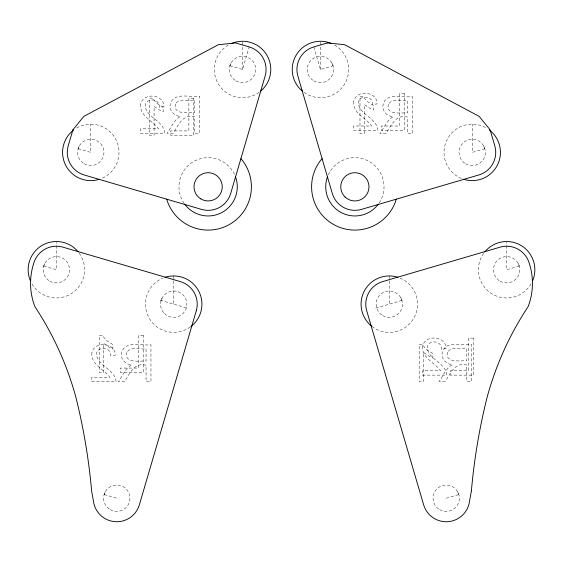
<?xml version="1.0" encoding="UTF-8"?>
<svg xmlns="http://www.w3.org/2000/svg" width="563" height="563" viewBox="0 0 563 563"><rect width="100%" height="100%" fill="white"/><g stroke="black" fill="none" stroke-linecap="round" stroke-linejoin="round"><path stroke-width="0.42" stroke-dasharray="2.81 2.11" d="M229.95 65.787L242.547 69.481L249.17 46.919M78.067 148.998L79.383 145.817M43.647 266.334L44.963 263.16M229.831 66.075L231.147 62.901M160.99 300.755L162.306 297.581M104.064 494.821L105.38 491.64M313.83 46.919L320.453 69.481L333.05 65.787M484.813 148.709L472.209 152.404L472.209 124.184M375.753 308.137L402.826 300.192M519.234 266.046L506.63 269.747L506.63 242.379M446.213 498.227L458.817 494.532M78.187 148.709L90.791 152.404L90.791 124.184M43.766 266.046L56.37 269.747L56.37 242.379M160.173 300.192L187.247 308.137M104.183 494.532L116.787 498.227M483.617 145.817L484.933 148.998M518.037 263.16L519.353 266.334M331.853 62.901L333.169 66.075M400.694 297.581L402.01 300.755M457.62 491.64L458.936 494.821M389.293 275.947L389.293 304.161M320.453 42.119L320.453 69.481M242.547 42.119L242.547 69.481M173.707 275.947L173.707 304.161M79.2 253.153A28.22 28.22 0 0 1 71.74 293.407A28.22 28.22 0 0 1 31.929 283.851M184.143 203.405A29.163 29.163 0 0 1 193.813 161.419A29.163 29.163 0 0 1 234.736 174.896M259.135 92.311A28.22 28.22 0 0 1 218.88 84.851A28.22 28.22 0 0 1 228.437 45.047M190.294 326.99A28.22 28.22 0 0 1 149.089 317.954A28.22 28.22 0 0 1 162.911 278.094M76.681 127.963A28.22 28.22 0 0 1 116.098 139.92A28.22 28.22 0 0 1 101.586 178.478M400.089 278.094A28.22 28.22 0 0 1 413.911 317.954A28.22 28.22 0 0 1 372.706 326.99M334.563 45.047A28.22 28.22 0 0 1 344.12 84.851A28.22 28.22 0 0 1 303.865 92.311M328.264 174.896A29.163 29.163 0 0 1 369.187 161.419A29.163 29.163 0 0 1 378.857 203.405M531.071 283.851A28.22 28.22 0 0 1 491.26 293.407A28.22 28.22 0 0 1 483.8 253.153M461.414 178.478A28.22 28.22 0 0 1 446.902 139.92A28.22 28.22 0 0 1 486.319 127.963M91.924 352.698C90.432 364.367 104.268 369.194 109.827 377.301L91.678 377.301L91.678 381.665L116.133 381.665C115.119 369.391 98.398 366.443 96.4 354.69C96.435 345.703 111.678 346.738 110.608 355.696L115.274 355.218C115.556 342.466 94.387 340.531 91.924 352.698M140.644 104.225C139.152 115.901 152.988 120.721 158.548 128.828L140.405 128.828L140.405 133.199L164.853 133.199C163.84 120.918 147.119 117.977 145.12 106.217C145.163 97.23 160.399 98.265 159.329 107.23L163.995 106.752C164.276 93.993 143.108 92.065 140.644 104.225M353.747 101.41C352.255 113.086 366.091 117.906 371.65 126.013L353.501 126.013L353.501 130.384L377.956 130.384C376.943 118.103 360.221 115.162 358.223 103.409C358.258 94.422 373.501 95.45 372.432 104.415L377.097 103.937C377.379 91.178 356.21 89.25 353.747 101.41M422.665 346.154C421.173 357.829 435.016 362.656 440.569 370.764L422.426 370.764L422.426 375.127L446.874 375.127C445.861 362.846 429.14 359.905 427.141 348.152C427.183 339.165 442.419 340.193 441.35 349.159L446.016 348.68C446.297 335.921 425.128 333.993 422.665 346.154M121.77 351.847C119.609 358.399 125.275 364.697 131.805 364.838C125.141 368.258 122.635 376.021 118.357 381.665L124.507 381.665C129.722 373.635 134.205 361.967 146.063 365.239L146.063 381.665L150.954 381.665L150.954 344.669C142.108 346.393 125.908 340.038 121.77 351.847M170.49 103.374C168.33 109.926 173.995 116.224 180.526 116.365C173.861 119.785 171.363 127.548 167.077 133.199L173.235 133.199C178.443 125.162 182.926 113.494 194.784 116.766L194.784 133.199L199.682 133.199L199.682 96.203C190.829 97.92 174.636 91.565 170.49 103.374M383.304 103.698C381.144 110.249 386.809 116.548 393.34 116.682C386.675 120.109 384.177 127.871 379.891 133.515L386.049 133.515C391.257 125.486 395.74 113.817 407.598 117.09L407.598 133.515L412.496 133.515L412.496 96.519C403.643 98.243 387.45 91.889 383.304 103.698M442.511 351.629C440.357 358.181 446.016 364.479 452.553 364.62C445.889 368.04 443.384 375.803 439.098 381.447L445.256 381.447C450.47 373.417 454.953 361.749 466.811 365.021L466.811 381.447L471.703 381.447L471.703 344.457C462.856 346.175 446.656 339.82 442.511 351.629M175.628 103.902C172.391 115.281 189.006 112.234 194.784 112.53L194.784 100.291C188.872 101.502 179.513 97.455 175.628 103.902M126.907 352.375C123.67 363.754 140.286 360.707 146.063 360.996L146.063 348.757C140.145 349.968 130.792 345.928 126.907 352.375M388.442 104.225C385.205 115.605 401.82 112.558 407.598 112.846L407.598 100.608C401.686 101.819 392.327 97.772 388.442 104.225M447.655 352.156C444.418 363.536 461.034 360.489 466.811 360.784L466.811 348.539C460.893 349.75 451.54 345.71 447.655 352.156M404.48 93.388L399.582 93.388L399.582 126.013L381.362 126.013L381.362 130.384L404.48 130.384L404.48 93.388M362.903 96.372L359.982 96.372L359.982 133.515L364.521 133.515L364.521 104.57L368.821 107.702L373.607 110.045L373.607 105.654L366.942 101.319L362.903 96.372M152.482 98.131L149.554 98.131L149.554 135.282L154.093 135.282L154.093 106.337L158.4 109.461L163.179 111.812L163.179 107.42L156.521 103.078L152.482 98.131M193.763 98.286L188.872 98.286L188.872 130.912L170.652 130.912L170.652 135.282L193.763 135.282L193.763 98.286M102.163 335.288L99.236 335.288L99.236 372.432L103.782 372.432L103.782 343.486L108.082 346.618L112.867 348.969L112.867 344.577L106.203 340.235L102.163 335.288M143.452 335.442L138.554 335.442L138.554 368.068L120.334 368.068L120.334 372.432L143.452 372.432L143.452 335.442M473.399 338.131L468.5 338.131L468.5 370.764L450.287 370.764L450.287 375.127L473.399 375.127L473.399 338.131M422.116 344.303L419.189 344.303L419.189 381.447L423.735 381.447L423.735 352.501L428.035 355.633L432.82 357.984L432.82 353.592L426.156 349.25L422.116 344.303M110.2 509.635A13.167 13.167 0 0 0 129.954 498.227A13.167 13.167 0 0 0 110.2 486.819A13.167 13.167 0 0 0 110.2 509.635M49.783 281.148A13.167 13.167 0 0 0 69.538 269.747A13.167 13.167 0 0 0 49.783 258.34A13.167 13.167 0 0 0 49.783 281.148M235.967 80.889A13.167 13.167 0 0 0 255.722 69.481A13.167 13.167 0 0 0 235.967 58.08A13.167 13.167 0 0 0 235.967 80.889M164.396 313.478A13.167 13.167 0 0 0 186.43 307.574A13.167 13.167 0 0 0 170.3 291.444A13.167 13.167 0 0 0 164.396 313.478M84.204 163.812A13.167 13.167 0 0 0 103.958 152.404A13.167 13.167 0 0 0 84.204 140.996A13.167 13.167 0 0 0 84.204 163.812M382.706 315.569A13.167 13.167 0 0 0 402.461 304.161A13.167 13.167 0 0 0 382.706 292.76A13.167 13.167 0 0 0 382.706 315.569M313.865 80.889A13.167 13.167 0 0 0 333.62 69.481A13.167 13.167 0 0 0 313.865 58.08A13.167 13.167 0 0 0 313.865 80.889M500.043 281.148A13.167 13.167 0 0 0 519.797 269.747A13.167 13.167 0 0 0 500.043 258.34A13.167 13.167 0 0 0 500.043 281.148M465.629 163.812A13.167 13.167 0 0 0 485.376 152.404A13.167 13.167 0 0 0 465.629 140.996A13.167 13.167 0 0 0 465.629 163.812M439.633 509.635A13.167 13.167 0 0 0 459.387 498.227A13.167 13.167 0 0 0 439.633 486.819A13.167 13.167 0 0 0 439.633 509.635"/><path stroke-width="0.84" d="M396.239 199.196L395.226 202.434A43.267 43.267 0 0 1 334.126 224.792A43.267 43.267 0 0 1 319.932 161.299L322.113 158.689M240.887 158.689L243.068 161.299A43.267 43.267 0 0 1 228.874 224.792A43.267 43.267 0 0 1 167.774 202.434L166.761 199.196M30.296 280.543A28.22 28.22 0 0 1 78.299 251.985M235.327 176.303A29.163 29.163 0 0 1 184.587 204.024M231.752 43.414A28.22 28.22 0 0 1 260.31 91.417M164.987 277.327A28.22 28.22 0 0 1 190.885 326.554M99.51 179.245A28.22 28.22 0 0 1 73.612 130.018M372.115 326.554A28.22 28.22 0 0 1 398.013 277.327M302.69 91.417A28.22 28.22 0 0 1 331.248 43.414M378.413 204.024A29.163 29.163 0 0 1 327.673 176.303M484.701 251.985A28.22 28.22 0 0 1 532.704 280.543M489.388 130.018A28.22 28.22 0 0 1 463.49 179.245M471.393 490.837L469.07 503.779A23.519 23.519 0 0 1 423.65 504.842L366.724 310.783A23.519 23.519 0 0 1 382.671 281.599L500.014 247.178A23.519 23.519 0 0 1 529.199 263.125A64.801 64.801 0 0 1 528.115 306.631A313.682 313.682 0 0 0 487.185 397.006A602.509 602.509 0 0 0 471.393 490.837M72.908 129.814L68.222 145.782A23.519 23.519 0 0 0 84.168 174.966L201.512 209.387A23.519 23.519 0 0 0 230.696 193.44L265.117 76.104A23.519 23.519 0 0 0 249.17 46.919L235.63 42.95L218.303 44.723L83.859 116.358L72.908 129.814M196.276 310.783L139.35 504.842A23.519 23.519 0 0 1 93.93 503.779L91.607 490.837A602.509 602.509 0 0 0 75.815 397.006A313.682 313.682 0 0 0 34.885 306.631A64.801 64.801 0 0 1 33.801 263.125A23.519 23.519 0 0 1 62.986 247.178L180.329 281.599A23.519 23.519 0 0 1 196.276 310.783M327.37 42.95L313.83 46.919A23.519 23.519 0 0 0 297.883 76.104L332.304 193.44A23.519 23.519 0 0 0 361.488 209.387L478.831 174.966A23.519 23.519 0 0 0 494.778 145.782L490.091 129.814L479.141 116.358L344.697 44.723L327.37 42.95M200.787 198.873A14.11 14.11 0 0 0 222.237 187.155A14.11 14.11 0 0 0 201.364 174.439A14.11 14.11 0 0 0 200.787 198.873M345.133 197.036A14.11 14.11 0 0 0 368.582 190.153A14.11 14.11 0 0 0 350.897 173.284A14.11 14.11 0 0 0 345.133 197.036"/></g></svg>
